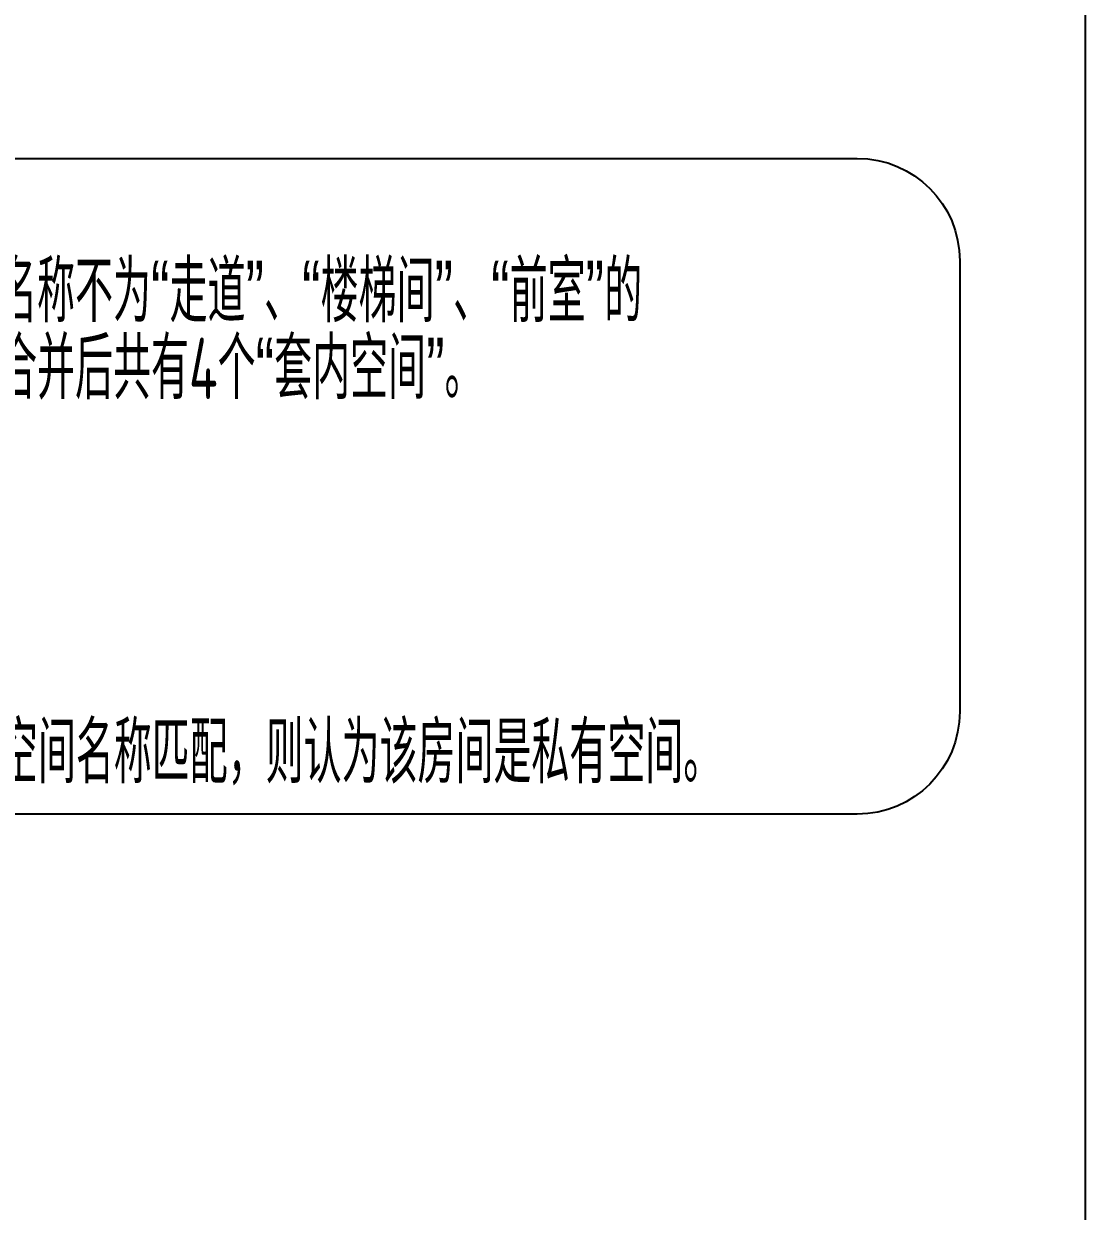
# Model space of a CAD drawing. Header units: millimetres. Extents: x -77018 to 517482, y 298785 to 1560285.
# Drawn here: x 413887 to 517482, y 1022521 to 1138423 of the extents above; entities that cross this region are included whole.
import ezdxf
from ezdxf.enums import TextEntityAlignment as Align

# ---------------------------------------------------------------- set-up
doc = ezdxf.new("R2010")
doc.units = ezdxf.units.MM
doc.header["$LTSCALE"] = 1000
for name, color, linetype in [('C-SHET-SHET', 144, 'Continuous'), ('E-UNIV-DIAG', 2, 'Continuous'), ('E-UNIV-NOTE', 6, 'Continuous')]:
    doc.layers.add(name, color=color, linetype=linetype)
doc.styles.add('TH-STYLE3', font='tssdeng.shx', dxfattribs={"width": 0.65, "bigfont": 'tssdchn.shx'})

msp = doc.modelspace()

# ---------------------------------------------------------------- linework, layer by layer
at = {"layer": 'C-SHET-SHET'}
msp.add_lwpolyline([(-77017.97, 1560284.76), (517482.03, 1560284.76), (517482.03, 298784.76), (-77017.97, 298784.76)], close=True, dxfattribs=at)
at = {"layer": 'E-UNIV-DIAG', "color": 3}
msp.add_lwpolyline([(495232.03, 1061284.76), (315232.03, 1061284.76, -0.414213562), (305232.03, 1071284.76), (305232.03, 1115284.76, -0.414213562), (315232.03, 1125284.76), (495232.03, 1125284.76, -0.414213562), (505232.03, 1115284.76), (505232.03, 1071284.76, -0.414213562)], format="xyb", close=True, dxfattribs=at)

# ---------------------------------------------------------------- texts
at = {"layer": 'E-UNIV-NOTE', "style": 'TH-STYLE3', "width": 0.65}
for s, p in [('以房间名称为“卧室”的房间为起点，合并所有相联通且房间名称不为“走道”、“楼梯间”、“前室”的', (315232.03, 1112284.76)), ('房间，组成的房间集合称为一个“套内空间”，如下图所示，合并后共有4个“套内空间”。', (315232.03, 1104784.76)), ('由用户维护可配置数据，凡是房间名称与数据列表中的私有空间名称匹配，则认为该房间是私有空间。', (315232.03, 1067284.76))]:
    msp.add_text(s, height=6000, dxfattribs=at).set_placement(p, align=Align.MIDDLE_LEFT)

doc.saveas('drawing.dxf')
